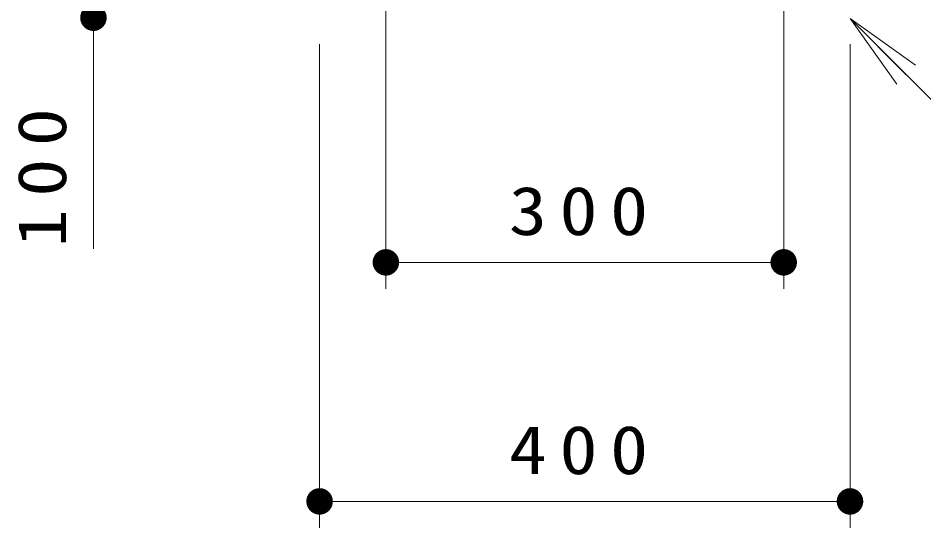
# Model space of a CAD drawing. Units: millimetres on the paper, scale 1:20. Extents: x -365 to 0, y -54 to 257.
# Drawn here: x -338.7 to -304.55, y 62 to 81.24 of the extents above; entities that cross this region are included whole.
import ezdxf

# ---------------------------------------------------------------- set-up
doc = ezdxf.new("R2010")
doc.units = ezdxf.units.MM
doc.layers.add('LY_1', color=7, linetype='Continuous', lineweight=13)
doc.styles.add('ＭＳ ゴシック', font='')
doc.styles.get('ＭＳ ゴシック').set_extended_font_data('MS Gothic')

# ---------------------------------------------------------------- blocks, each defined once
blk = doc.blocks.new('filled_dot')
at = {"color": 0, "linetype": 'Continuous', "lineweight": -2, "const_width": 1.25}
blk.add_lwpolyline([(-0.625, 0, 1), (0.625, 0, 1)], format="xyb", close=True, dxfattribs=at)

msp = doc.modelspace()

# ---------------------------------------------------------------- linework, layer by layer
at = {"layer": 'LY_1'}
for p, q in [((-324.833, 87.754), (-324.833, 71.021)), ((-309.833, 87.754), (-309.833, 71.021)), ((-335.86, 72.535), (-335.86, 86.254)), ((-305.565, 78.75), (-307.333, 81.225)), ((-307.333, 81.225), (-304.858, 79.457)), ((-307.333, 81.225), (-305.211, 79.104)), ((-327.333, 80.254), (-327.333, 61.999)), ((-307.333, 80.254), (-307.333, 61.999)), ((-309.833, 72.021), (-324.833, 72.021)), ((-307.333, 62.999), (-327.333, 62.999))]:
    msp.add_line(p, q, dxfattribs=at)
msp.add_lwpolyline([(-307.333, 81.225), (-303.779, 77.671), (-297.141, 77.671)], dxfattribs=at)

# ---------------------------------------------------------------- block references
at = {"layer": 'LY_1', "xscale": 0.4, "yscale": 0.4}
for p, rotation in [((-335.86, 81.254), 90), ((-309.833, 72.021), 180), ((-307.333, 62.999), 180)]:
    msp.add_blockref('filled_dot', p, dxfattribs=dict(at, rotation=rotation))
for p in [(-324.833, 72.021), (-327.333, 62.999)]:
    msp.add_blockref('filled_dot', p, dxfattribs=at)

# ---------------------------------------------------------------- texts
at = {"layer": 'LY_1', "insert": (-336.86, 75.452), "char_height": 1.833, "attachment_point": 8, "rotation": 90, "style": 'ＭＳ ゴシック'}
msp.add_mtext('\\T1.33;\\W1.15;100', dxfattribs=at)
at = {"layer": 'LY_1', "char_height": 1.833, "attachment_point": 8, "style": 'ＭＳ ゴシック'}
for s, insert in [('\\T1.33;\\W1.15;300', (-317.333, 73.021)), ('\\T1.33;\\W1.15;400', (-317.333, 63.999))]:
    msp.add_mtext(s, dxfattribs=dict(at, insert=insert))

doc.saveas('drawing.dxf')
